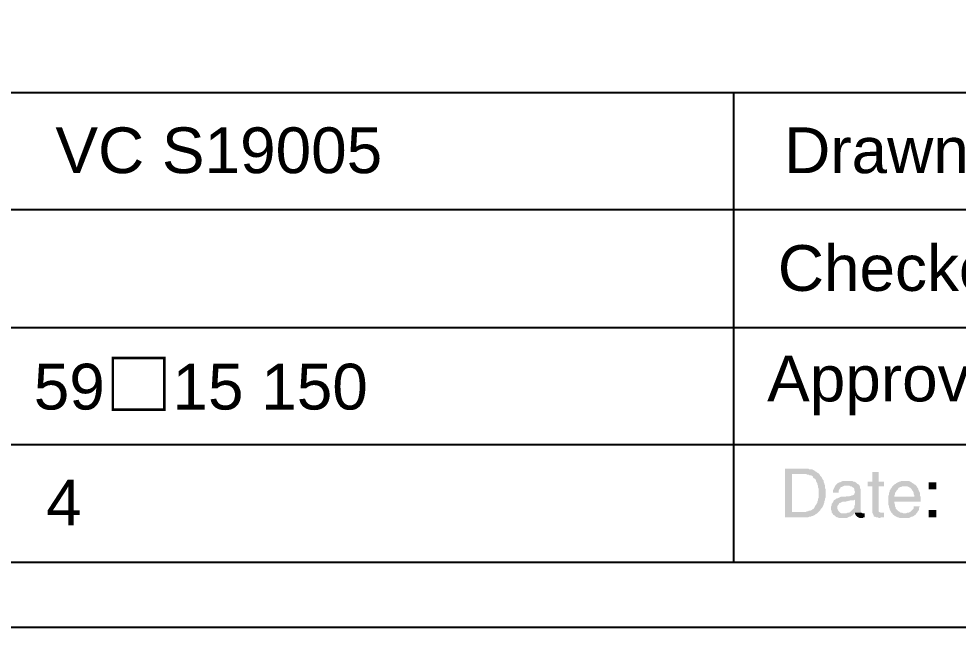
# Model space of a CAD drawing. Header units: millimetres. Extents: x 1448 to 2566, y 1057 to 1416.
# Drawn here: x 1746 to 1807.6, y 1118.6 to 1158.4 of the extents above; entities that cross this region are included whole.
import ezdxf

# ---------------------------------------------------------------- set-up
doc = ezdxf.new("R2010")
doc.units = ezdxf.units.MM
doc.styles.get("Standard").update_dxf_attribs({"font": 'arial.ttf'})

msp = doc.modelspace()

# ---------------------------------------------------------------- hatches: boundary and pattern name
at = {"transparency": 33554559}
for points in [[(1797.57884, 1128.95836), (1796.27001, 1128.95836), (1796.27001, 1125.75397), (1797.75937, 1125.75397), (1797.84963, 1125.7991), (1797.9399, 1125.7991), (1798.03016, 1125.84424), (1798.0753, 1125.84424), (1798.16556, 1125.88937), (1798.25582, 1125.9345), (1798.30096, 1125.97963), (1798.39122, 1126.02476), (1798.43635, 1126.0699), (1798.48148, 1126.11503), (1796.72133, 1126.11503), (1796.72133, 1128.5973), (1797.53371, 1128.5973), (1798.48148, 1128.64243), (1798.39122, 1128.68756), (1798.34609, 1128.73269), (1798.25582, 1128.77783), (1798.21069, 1128.82296), (1798.12043, 1128.86809), (1798.03016, 1128.91322), (1797.84963, 1128.91322), (1797.8045, 1128.95836), (1797.71424, 1128.95836)], [(1798.48148, 1128.64243), (1797.53371, 1128.5973), (1797.66911, 1128.5973), (1797.75937, 1128.55217), (1797.84963, 1128.55217), (1797.89477, 1128.50703), (1797.98503, 1128.50703), (1798.0753, 1128.4619), (1798.12043, 1128.37164), (1798.16556, 1128.32651), (1798.25582, 1128.28137), (1798.30096, 1128.19111), (1798.30096, 1128.14598), (1798.34609, 1128.05571), (1798.39122, 1128.01058), (1798.39122, 1127.92032), (1798.43635, 1127.83005), (1798.43635, 1127.73979), (1798.48148, 1127.64952), (1798.48148, 1127.0628), (1798.43635, 1126.97254), (1798.43635, 1126.88228), (1798.39122, 1126.79201), (1798.39122, 1126.70175), (1798.34609, 1126.65661), (1798.30096, 1126.56635), (1798.25582, 1126.52122), (1798.21069, 1126.43095), (1798.21069, 1126.43095), (1798.16556, 1126.34069), (1798.0753, 1126.29556), (1798.03016, 1126.25043), (1797.9399, 1126.20529), (1797.84963, 1126.20529), (1797.8045, 1126.16016), (1797.71424, 1126.16016), (1797.62397, 1126.11503), (1796.72133, 1126.11503), (1798.48148, 1126.11503), (1798.57175, 1126.20529), (1798.57175, 1126.20529), (1798.61688, 1126.29556), (1798.66201, 1126.34069), (1798.70715, 1126.38582), (1798.75228, 1126.47609), (1798.79741, 1126.56635), (1798.79741, 1126.61148), (1798.84254, 1126.70175), (1798.84254, 1126.79201), (1798.88767, 1126.88228), (1798.88767, 1126.97254), (1798.93281, 1127.0628), (1798.93281, 1127.60439), (1798.88767, 1127.69465), (1798.88767, 1127.87518), (1798.84254, 1127.96545), (1798.84254, 1128.01058), (1798.79741, 1128.10084), (1798.79741, 1128.19111), (1798.75228, 1128.23624), (1798.70715, 1128.32651), (1798.66201, 1128.41677), (1798.61688, 1128.4619), (1798.57175, 1128.50703), (1798.52662, 1128.5973)], [(1802.40798, 1128.73269), (1802.00179, 1128.73269), (1802.00179, 1128.10084), (1801.68587, 1128.10084), (1801.68587, 1127.78492), (1802.00179, 1127.78492), (1802.00179, 1126.0699), (1802.04693, 1125.97963), (1802.09206, 1125.88937), (1802.09206, 1125.84424), (1802.13719, 1125.7991), (1802.18232, 1125.7991), (1802.27259, 1125.75397), (1802.36285, 1125.75397), (1802.45312, 1125.70884), (1802.49825, 1125.70884), (1802.54338, 1125.75397), (1802.76904, 1125.75397), (1802.76904, 1126.0699), (1802.54338, 1126.0699), (1802.45312, 1126.11503), (1802.40798, 1126.16016), (1802.40798, 1127.78492), (1802.76904, 1127.78492), (1802.76904, 1128.10084), (1802.40798, 1128.10084)], [(1800.37704, 1128.14598), (1800.06111, 1128.14598), (1799.97085, 1128.10084), (1799.88058, 1128.05571), (1799.83545, 1128.05571), (1799.74519, 1128.01058), (1799.70005, 1127.96545), (1799.65492, 1127.92032), (1799.60979, 1127.87518), (1799.56466, 1127.83005), (1799.51952, 1127.73979), (1799.47439, 1127.64952), (1799.42926, 1127.55926), (1799.42926, 1127.37873), (1799.79032, 1127.37873), (1799.79032, 1127.51413), (1799.83545, 1127.60439), (1799.88058, 1127.64952), (1799.92571, 1127.73979), (1799.97085, 1127.73979), (1800.06111, 1127.78492), (1800.15138, 1127.83005), (1800.3319, 1127.83005), (1801.14428, 1127.87518), (1801.09915, 1127.92032), (1801.00889, 1127.96545), (1800.96375, 1128.01058), (1800.91862, 1128.05571), (1800.82836, 1128.10084), (1800.73809, 1128.10084), (1800.69296, 1128.14598), (1800.4673, 1128.14598)], [(1804.12301, 1128.14598), (1803.89735, 1128.14598), (1803.80708, 1128.10084), (1803.76195, 1128.10084), (1803.67168, 1128.05571), (1803.58142, 1128.01058), (1803.53629, 1127.96545), (1803.44602, 1127.92032), (1803.40089, 1127.87518), (1803.35576, 1127.83005), (1804.12301, 1127.78492), (1804.30353, 1127.78492), (1804.3938, 1127.73979), (1804.48406, 1127.69465), (1804.5292, 1127.64952), (1804.57433, 1127.60439), (1804.57433, 1127.60439), (1804.61946, 1127.51413), (1804.66459, 1127.46899), (1804.70972, 1127.37873), (1804.70972, 1127.28847), (1804.75486, 1127.1982), (1804.75486, 1127.10794), (1803.44602, 1127.10794), (1803.03983, 1127.0628), (1803.03983, 1126.61148), (1803.08497, 1126.52122), (1803.08497, 1126.43095), (1803.1301, 1126.34069), (1803.1301, 1126.29556), (1803.17523, 1126.20529), (1803.22036, 1126.11503), (1803.26549, 1126.0699), (1803.31063, 1126.02476), (1804.12301, 1126.02476), (1804.03274, 1126.02476), (1803.94248, 1126.0699), (1803.85221, 1126.0699), (1803.80708, 1126.11503), (1803.71682, 1126.16016), (1803.67168, 1126.20529), (1803.62655, 1126.25043), (1803.58142, 1126.29556), (1803.53629, 1126.34069), (1803.53629, 1126.43095), (1803.49116, 1126.47609), (1803.49116, 1126.56635), (1803.44602, 1126.70175), (1803.44602, 1126.79201), (1805.16105, 1126.79201), (1805.16105, 1127.10794), (1805.11591, 1127.1982), (1805.11591, 1127.37873), (1805.07078, 1127.46899), (1805.02565, 1127.55926), (1805.02565, 1127.60439), (1804.98052, 1127.69465), (1804.93539, 1127.73979), (1804.89025, 1127.83005), (1804.84512, 1127.87518), (1804.75486, 1127.92032), (1804.70972, 1127.96545), (1804.61946, 1128.01058), (1804.57433, 1128.05571), (1804.48406, 1128.10084), (1804.3938, 1128.14598), (1804.21327, 1128.14598)], [(1806.19909, 1127.60439), (1806.19909, 1128.05571), (1805.70263, 1128.05571), (1805.70263, 1127.60439)], [(1801.14428, 1127.87518), (1800.3319, 1127.83005), (1800.51243, 1127.83005), (1800.55756, 1127.78492), (1800.64783, 1127.78492), (1800.69296, 1127.73979), (1800.78323, 1127.69465), (1800.82836, 1127.60439), (1800.82836, 1127.51413), (1800.87349, 1127.42386), (1800.87349, 1127.42386), (1800.82836, 1127.3336), (1800.82836, 1127.28847), (1800.78323, 1127.24333), (1800.69296, 1127.1982), (1800.64783, 1127.1982), (1800.55756, 1127.15307), (1800.06111, 1127.10794), (1799.92571, 1127.10794), (1799.83545, 1127.0628), (1799.74519, 1127.01767), (1799.70005, 1127.01767), (1799.60979, 1126.97254), (1800.87349, 1126.92741), (1800.87349, 1126.61148), (1800.82836, 1126.52122), (1800.82836, 1126.38582), (1800.78323, 1126.34069), (1800.69296, 1126.25043), (1800.64783, 1126.20529), (1800.6027, 1126.16016), (1800.55756, 1126.11503), (1800.4673, 1126.0699), (1800.37704, 1126.0699), (1800.28677, 1126.02476), (1799.38413, 1126.02476), (1799.42926, 1125.9345), (1799.51952, 1125.88937), (1799.56466, 1125.84424), (1799.60979, 1125.7991), (1799.70005, 1125.75397), (1799.74519, 1125.75397), (1799.83545, 1125.70884), (1800.3319, 1125.70884), (1800.37704, 1125.75397), (1800.4673, 1125.7991), (1800.55756, 1125.7991), (1800.6027, 1125.84424), (1800.69296, 1125.88937), (1800.78323, 1125.97963), (1800.78323, 1125.97963), (1800.87349, 1126.0699), (1801.27968, 1126.0699), (1801.23455, 1126.16016), (1801.23455, 1127.60439), (1801.18942, 1127.69465), (1801.18942, 1127.78492)], [(1803.35576, 1127.83005), (1803.31063, 1127.78492), (1803.26549, 1127.69465), (1803.22036, 1127.64952), (1803.17523, 1127.55926), (1803.1301, 1127.51413), (1803.1301, 1127.42386), (1803.08497, 1127.3336), (1803.08497, 1127.24333), (1803.03983, 1127.15307), (1803.03983, 1127.0628), (1803.44602, 1127.10794), (1803.44602, 1127.1982), (1803.49116, 1127.28847), (1803.49116, 1127.37873), (1803.53629, 1127.42386), (1803.58142, 1127.51413), (1803.62655, 1127.55926), (1803.67168, 1127.60439), (1803.71682, 1127.69465), (1803.80708, 1127.73979), (1803.85221, 1127.73979), (1803.94248, 1127.78492), (1804.12301, 1127.78492)], [(1799.60979, 1126.97254), (1799.56466, 1126.92741), (1799.47439, 1126.88228), (1799.47439, 1126.83714), (1799.42926, 1126.79201), (1799.38413, 1126.70175), (1799.339, 1126.65661), (1799.339, 1126.56635), (1799.29386, 1126.47609), (1799.29386, 1126.25043), (1799.339, 1126.16016), (1799.339, 1126.0699), (1799.38413, 1126.02476), (1800.10624, 1126.02476), (1799.97085, 1126.02476), (1799.88058, 1126.0699), (1799.83545, 1126.11503), (1799.79032, 1126.16016), (1799.74519, 1126.25043), (1799.70005, 1126.34069), (1799.70005, 1126.47609), (1799.74519, 1126.56635), (1799.79032, 1126.61148), (1799.83545, 1126.70175), (1799.88058, 1126.70175), (1799.97085, 1126.74688), (1800.06111, 1126.79201), (1800.24164, 1126.79201), (1800.6027, 1126.88228), (1800.78323, 1126.88228), (1800.87349, 1126.92741)], [(1805.11591, 1126.47609), (1804.70972, 1126.47609), (1804.70972, 1126.34069), (1804.66459, 1126.29556), (1804.57433, 1126.20529), (1804.5292, 1126.16016), (1804.48406, 1126.11503), (1804.3938, 1126.0699), (1804.30353, 1126.0699), (1804.21327, 1126.02476), (1803.31063, 1126.02476), (1803.35576, 1125.9345), (1803.44602, 1125.88937), (1803.49116, 1125.84424), (1803.58142, 1125.7991), (1803.67168, 1125.75397), (1803.71682, 1125.75397), (1803.80708, 1125.70884), (1804.3938, 1125.70884), (1804.48406, 1125.75397), (1804.57433, 1125.7991), (1804.61946, 1125.7991), (1804.70972, 1125.84424), (1804.75486, 1125.88937), (1804.84512, 1125.9345), (1804.89025, 1126.02476), (1804.93539, 1126.0699), (1804.98052, 1126.16016), (1805.02565, 1126.20529), (1805.07078, 1126.29556), (1805.07078, 1126.38582)], [(1806.19909, 1125.75397), (1806.19909, 1126.25043), (1805.70263, 1126.25043), (1805.70263, 1125.75397)], [(1801.27968, 1126.0699), (1800.87349, 1126.0699), (1800.87349, 1125.97963), (1801.36994, 1126.02476), (1801.36994, 1126.02476)], [(1801.50534, 1126.02476), (1801.36994, 1126.02476), (1800.87349, 1125.97963), (1800.91862, 1125.88937), (1800.96375, 1125.84424), (1800.96375, 1125.84424), (1801.00889, 1125.7991), (1801.09915, 1125.75397), (1801.18942, 1125.70884), (1801.36994, 1125.70884), (1801.41508, 1125.75397), (1801.50534, 1125.75397)]]:
    msp.add_hatch(color=256, dxfattribs=at).paths.add_polyline_path(points)

# ---------------------------------------------------------------- linework, layer by layer
msp.add_line((1699.39805, 1122.82038), (2108.65355, 1122.82038))
msp.add_lwpolyline([(2112.69159, 1118.56132), (2112.69159, 1415.56132), (1692.69159, 1415.56132), (1692.69159, 1118.56132)], close=True)
for points in [[(1712.21567, 1153.60052), (2108.65355, 1153.60052)], [(1792.8851, 1153.60052), (1792.8851, 1122.82038)], [(1712.21567, 1145.92805), (2008.3461, 1145.92805)], [(1712.21567, 1138.21045), (2061.28614, 1138.21045)], [(1712.21567, 1130.53798), (2008.3461, 1130.53798)]]:
    msp.add_lwpolyline(points)

# ---------------------------------------------------------------- texts
at = {"width": 34.3482701, "attachment_point": 5}
for s, insert, char_height in [('VC S19005', (1759.14271, 1149.79912), 2.999657), ('Drawn:-', (1803.55295, 1149.79912), 2.999657), ('Checked:-', (1805.34964, 1142.08152), 2.999657), ('\\pxql;59{\\fSimSun|b0|i0|c134|p2;\\H1.08333x;□}15 150', (1764.1811, 1134.40905), 2.9996568), ('Approved:-', (1805.34964, 1134.40905), 2.999657), ('4', (1748.98464, 1126.73658), 2.99966)]:
    msp.add_mtext(s, dxfattribs=dict(at, insert=insert, char_height=char_height))

doc.saveas('drawing.dxf')
